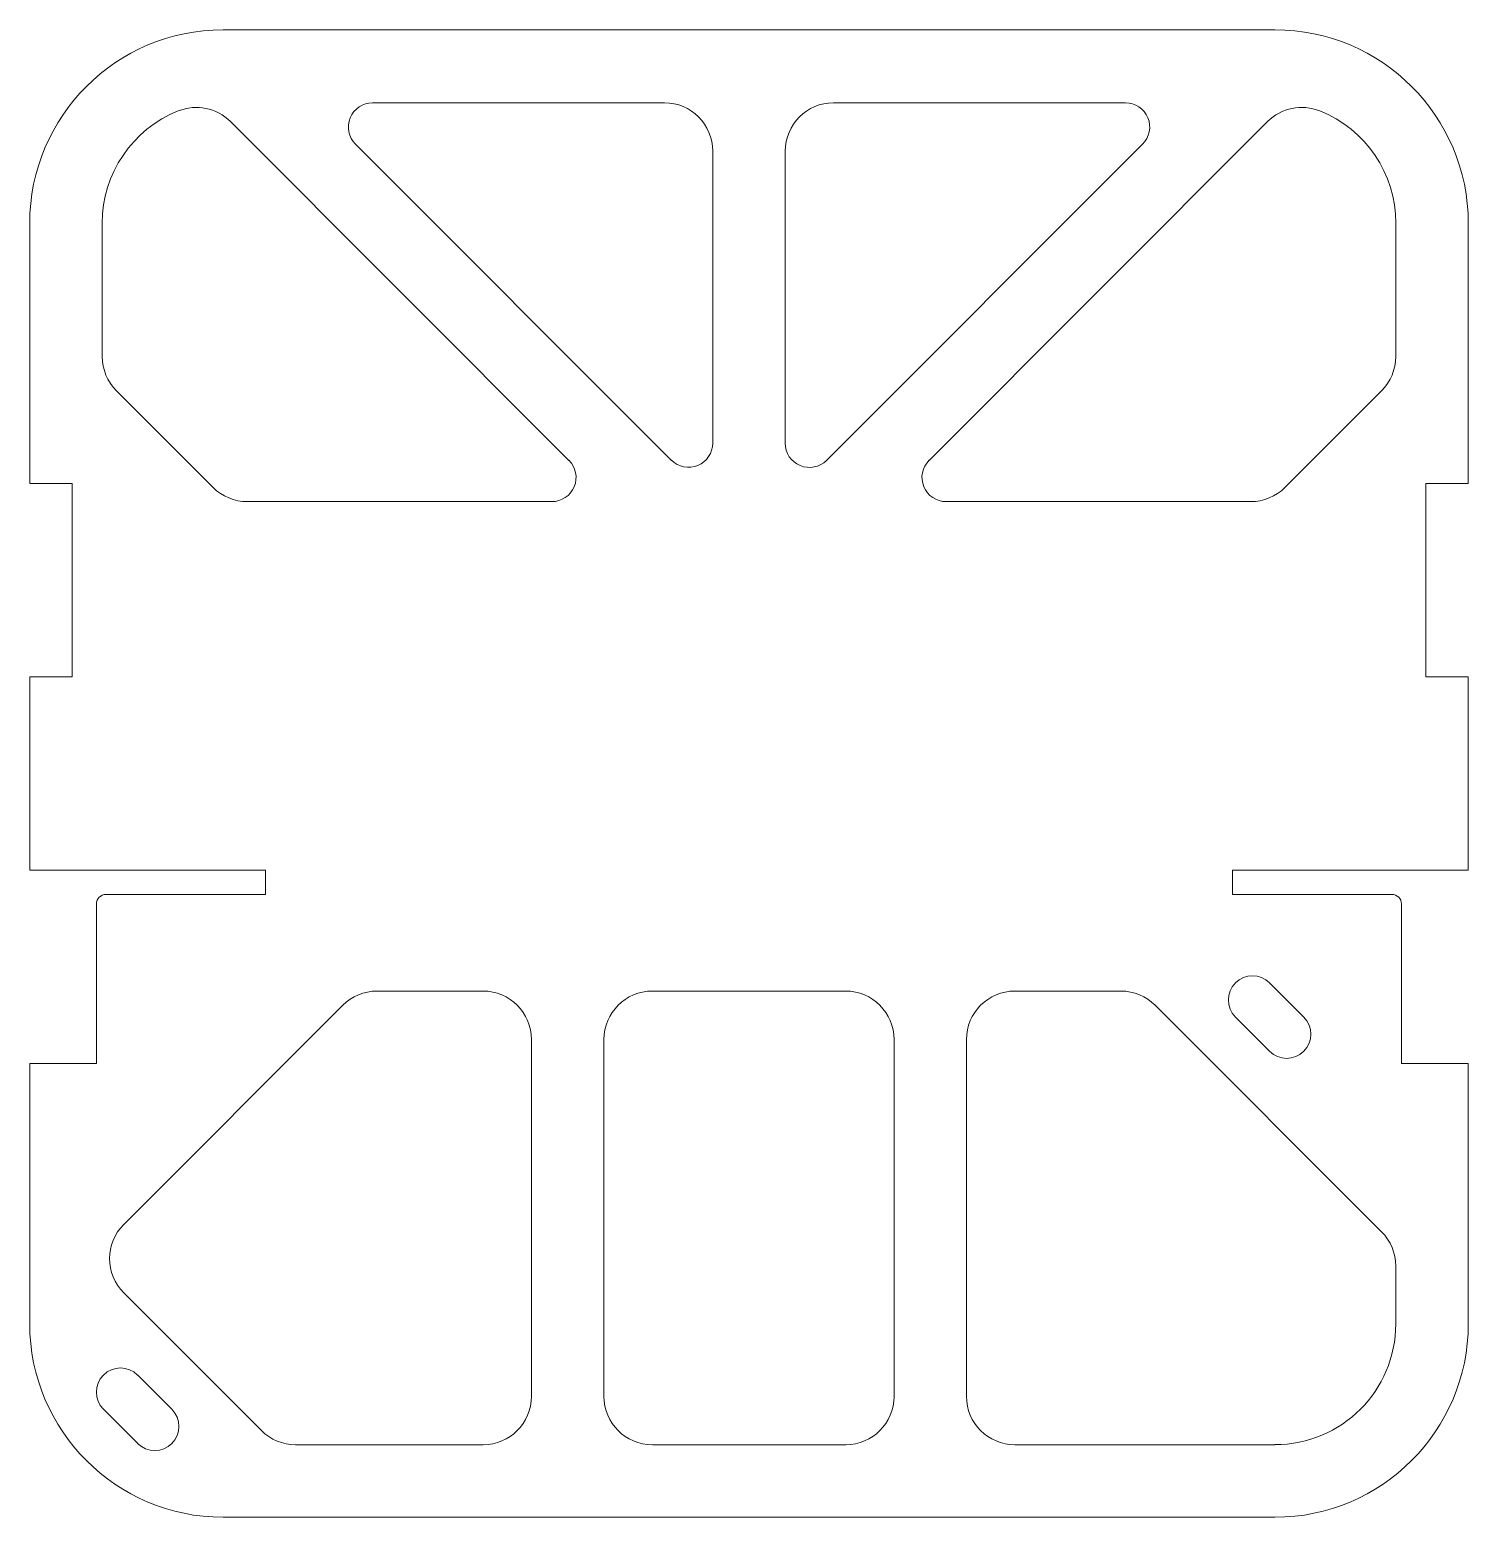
# Model space of a CAD drawing. Header units: millimetres. Extents: x 890 to 1079, y 569 to 765.
import ezdxf

# ---------------------------------------------------------------- set-up
doc = ezdxf.new("R2010")
doc.units = ezdxf.units.MM

msp = doc.modelspace()

# ---------------------------------------------------------------- linework, layer by layer
at = {"color": 1, "linetype": 'Continuous', "lineweight": 15}
for p, q in [((1053.67, 764.68), (915.49, 764.68)), ((973.47, 755.09), (935.12, 755.09)), ((1034.04, 755.09), (995.69, 755.09)), ((960.93, 708.14), (916.45, 752.62)), ((1052.71, 752.62), (1008.23, 708.14)), ((932.87, 749.67), (974.4, 708.14)), ((979.82, 710.39), (979.82, 748.74)), ((989.34, 748.74), (989.34, 710.39)), ((994.76, 708.14), (1036.28, 749.67)), ((890.09, 739.28), (890.09, 705.12)), ((899.62, 739.28), (899.62, 721.77)), ((1069.54, 721.77), (1069.54, 739.28)), ((1079.07, 705.12), (1079.07, 739.28)), ((901.48, 717.28), (914.18, 704.58)), ((1054.98, 704.58), (1067.68, 717.28)), ((890.09, 705.12), (895.68, 705.12)), ((895.68, 705.12), (895.68, 679.72)), ((1073.48, 679.72), (1073.48, 705.12)), ((1073.48, 705.12), (1079.07, 705.12)), ((918.67, 702.72), (958.68, 702.72)), ((1010.48, 702.72), (1050.49, 702.72)), ((895.68, 679.72), (890.09, 679.72)), ((890.09, 679.72), (890.09, 654.32)), ((1079.07, 679.72), (1073.48, 679.72)), ((1079.07, 654.32), (1079.07, 679.72)), ((890.09, 654.32), (921.08, 654.32)), ((921.08, 654.32), (921.08, 651.15)), ((1048.08, 651.15), (1048.08, 654.32)), ((1048.08, 654.32), (1079.07, 654.32)), ((921.08, 651.15), (900.12, 651.15)), ((1069.03, 651.15), (1048.08, 651.15)), ((898.85, 649.88), (898.85, 628.92)), ((1070.3, 628.92), (1070.3, 649.88)), ((1057.45, 635.04), (1052.96, 639.53)), ((949.65, 638.45), (935.7, 638.45)), ((997.28, 638.45), (971.88, 638.45)), ((1033.45, 638.45), (1019.5, 638.45)), ((931.21, 636.59), (902.44, 607.81)), ((1067.68, 606.85), (1037.94, 636.59)), ((1048.47, 635.04), (1052.96, 630.55)), ((956, 585.23), (956, 632.1)), ((965.53, 632.1), (965.53, 585.23)), ((1003.63, 585.23), (1003.63, 632.1)), ((1013.15, 632.1), (1013.15, 585.23)), ((898.85, 628.92), (890.09, 628.92)), ((890.09, 628.92), (890.09, 594.76)), ((1079.07, 628.92), (1070.3, 628.92)), ((1079.07, 594.76), (1079.07, 628.92)), ((1069.54, 594.76), (1069.54, 602.36)), ((902.44, 598.83), (920.53, 580.74)), ((908.76, 583.53), (904.27, 588.02)), ((899.78, 583.53), (904.27, 579.04)), ((925.02, 578.88), (949.65, 578.88)), ((971.88, 578.88), (997.28, 578.88)), ((1019.5, 578.88), (1053.67, 578.88)), ((915.49, 569.36), (1053.67, 569.36))]:
    msp.add_line(p, q, dxfattribs=at)
for centre, radius, start, end in [((915.49, 739.28), 25.4, 90, 180), ((1053.67, 739.28), 25.4, 0, 90), ((915.49, 739.28), 15.88, 111.7649, 180), ((911.96, 748.13), 6.35, 45, 111.7649), ((935.12, 751.91), 3.17, 90, 225), ((973.47, 748.74), 6.35, 0, 90), ((995.69, 748.74), 6.35, 90, 180), ((1034.04, 751.91), 3.18, 315, 90), ((1057.2, 748.13), 6.35, 68.2351, 135), ((1053.67, 739.28), 15.88, 0, 68.2351), ((905.97, 721.77), 6.35, 180, 225), ((1063.19, 721.77), 6.35, 315, 0), ((976.64, 710.39), 3.17, 225, 0), ((992.52, 710.39), 3.18, 180, 315), ((958.68, 705.9), 3.18, 270, 45), ((1010.48, 705.9), 3.18, 135, 270), ((918.67, 709.07), 6.35, 225, 270), ((1050.49, 709.07), 6.35, 270, 315), ((900.12, 649.88), 1.27, 90, 180), ((1069.03, 649.88), 1.27, 0, 90), ((1050.72, 637.28), 3.17, 45, 225), ((935.7, 632.1), 6.35, 90, 135), ((949.65, 632.1), 6.35, 0, 90), ((971.88, 632.1), 6.35, 90, 180), ((997.28, 632.1), 6.35, 0, 90), ((1019.5, 632.1), 6.35, 90, 180), ((1033.45, 632.1), 6.35, 45, 90), ((1055.21, 632.79), 3.18, 225, 45), ((906.93, 603.32), 6.35, 135, 225), ((1063.19, 602.36), 6.35, 0, 45), ((915.49, 594.76), 25.4, 180, 270), ((1053.67, 594.76), 15.87, 270, 0), ((1053.67, 594.76), 25.4, 270, 0), ((902.02, 585.78), 3.18, 45, 225), ((949.65, 585.23), 6.35, 270, 0), ((971.88, 585.23), 6.35, 180, 270), ((997.28, 585.23), 6.35, 270, 0), ((1019.5, 585.23), 6.35, 180, 270), ((906.51, 581.29), 3.18, 225, 45), ((925.02, 585.23), 6.35, 225, 270)]:
    msp.add_arc(centre, radius, start, end, dxfattribs=at)

doc.saveas('drawing.dxf')
